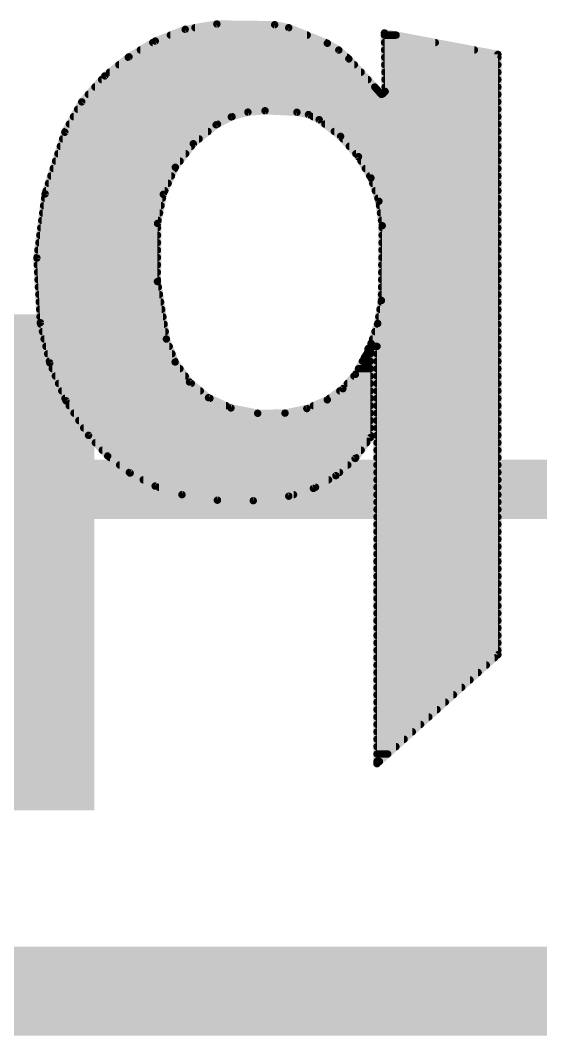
# Model space of a CAD drawing. Extents: x -1.3 to 34.4, y -29.2 to 28.1.
# Drawn here: x 23.251 to 25.034, y -0.152 to 3.327 of the extents above; entities that cross this region are included whole.
import ezdxf

# ---------------------------------------------------------------- set-up
doc = ezdxf.new("R2010")
doc.units = 0
for name, color, linetype in [('1', 12, 'CONTINUOUS'), ('16', 132, 'CONTINUOUS'), ('20', 53, 'CONTINUOUS'), ('22', 40, 'CONTINUOUS'), ('51', 53, 'CONTINUOUS')]:
    doc.layers.add(name, color=color, linetype=linetype)

# ---------------------------------------------------------------- blocks, each defined once
blk = doc.blocks.new('RECT')
blk.add_solid([(-0.5, -0.5), (0.5, -0.5), (-0.5, 0.5), (0.5, 0.5)])

msp = doc.modelspace()

# ---------------------------------------------------------------- linework, layer by layer
at = {"layer": '1', "const_width": 0.3048}
msp.add_lwpolyline([(27.94, 0), (0, 0)], dxfattribs=at)
at = {"layer": '16', "const_width": 0.3048}
msp.add_lwpolyline([(27.94, 0), (0, 0)], dxfattribs=at)
at = {"layer": '20', "const_width": 0.2032}
msp.add_lwpolyline([(0, 0), (34.29, 0)], dxfattribs=at)
at = {"layer": '22', "const_width": 0.0254}
for points in [[(23.8158, 3.2963), (23.7134, 3.2563)], [(23.9243, 3.3147), (23.8158, 3.2963)], [(23.8493, 3.302), (24.1706, 3.302)], [(24.1224, 3.3122), (23.9243, 3.3147)], [(24.1706, 3.302), (24.1224, 3.3122)], [(24.3027, 3.2487), (24.1706, 3.302)], [(23.7653, 3.2766), (24.2336, 3.2766)], [(24.4983, 3.2842), (24.5008, 3.0836)], [(24.8869, 3.2106), (24.4983, 3.2842)], [(24.4984, 3.2766), (24.5384, 3.2766)], [(23.7134, 3.2563), (23.6232, 3.2022)], [(23.6625, 3.2258), (24.3415, 3.2258)], [(23.7049, 3.2512), (24.2965, 3.2512)], [(24.342, 3.2254), (24.3027, 3.2487)], [(24.3764, 3.1953), (24.342, 3.2254)], [(24.4987, 3.2512), (24.6725, 3.2512)], [(24.499, 3.2258), (24.8066, 3.2258)], [(23.6232, 3.2022), (23.5407, 3.1369)], [(23.6209, 3.2004), (24.3706, 3.2004)], [(24.4653, 3.0988), (24.3764, 3.1953)], [(24.4993, 3.2004), (24.8869, 3.2004)], [(24.8869, 1.1532), (24.8869, 3.2106)], [(23.5888, 3.175), (24.3951, 3.175)], [(24.4997, 3.175), (24.8869, 3.175)], [(23.5407, 3.1369), (23.4616, 3.0479)], [(23.5294, 3.1242), (24.4419, 3.1242)], [(23.5567, 3.1496), (24.4185, 3.1496)], [(24.5, 3.1496), (24.8869, 3.1496)], [(24.5003, 3.1242), (24.8869, 3.1242)], [(23.5068, 3.0988), (24.4653, 3.0988)], [(24.4881, 3.0734), (24.4653, 3.0988)], [(24.5006, 3.0988), (24.8869, 3.0988)], [(23.4842, 3.0734), (24.4881, 3.0734)], [(24.4932, 3.0759), (24.4881, 3.0734)], [(24.4881, 3.0734), (24.8869, 3.0734)], [(24.5008, 3.0836), (24.4932, 3.0759)], [(23.4616, 3.0479), (23.4036, 2.9439)], [(23.4475, 3.0226), (24.8869, 3.0226)], [(23.4617, 3.048), (24.8869, 3.048)], [(24.0307, 3.0128), (24.0894, 3.0175)], [(24.0894, 3.0175), (24.1986, 3.0124)], [(23.4333, 2.9972), (23.9765, 2.9972)], [(23.9217, 2.9693), (23.974, 2.9965)], [(23.974, 2.9965), (24.0307, 3.0128)], [(24.1986, 3.0124), (24.2383, 3.0045)], [(24.2383, 3.0045), (24.2748, 2.987)], [(24.2535, 2.9972), (24.8869, 2.9972)], [(24.2748, 2.987), (24.348, 2.9298)], [(23.405, 2.9464), (23.8941, 2.9464)], [(23.4192, 2.9718), (23.9265, 2.9718)], [(23.8436, 2.9044), (23.9217, 2.9693)], [(24.2943, 2.9718), (24.8869, 2.9718)], [(24.3268, 2.9464), (24.8869, 2.9464)], [(23.4036, 2.9439), (23.3362, 2.7326)], [(23.3963, 2.921), (23.8635, 2.921)], [(24.348, 2.9298), (24.4094, 2.86)], [(24.3558, 2.921), (24.8869, 2.921)], [(23.3882, 2.8956), (23.8369, 2.8956)], [(23.7822, 2.8236), (23.8436, 2.9044)], [(24.3781, 2.8956), (24.8869, 2.8956)], [(23.372, 2.8448), (23.7983, 2.8448)], [(23.3801, 2.8702), (23.8176, 2.8702)], [(24.4004, 2.8702), (24.8869, 2.8702)], [(24.4094, 2.86), (24.452, 2.7872)], [(24.4183, 2.8448), (24.8869, 2.8448)], [(23.3639, 2.8194), (23.7803, 2.8194)], [(23.7406, 2.731), (23.7822, 2.8236)], [(24.4331, 2.8194), (24.8869, 2.8194)], [(23.3558, 2.794), (23.7689, 2.794)], [(24.448, 2.794), (24.8869, 2.794)], [(24.452, 2.7872), (24.4794, 2.7074)], [(23.3396, 2.7432), (23.7461, 2.7432)], [(23.3477, 2.7686), (23.7575, 2.7686)], [(24.4584, 2.7686), (24.8869, 2.7686)], [(24.4671, 2.7432), (24.8869, 2.7432)], [(23.3362, 2.7326), (23.3079, 2.5126)], [(23.3343, 2.7178), (23.7381, 2.7178)], [(23.7211, 2.6314), (23.7406, 2.731)], [(24.4758, 2.7178), (24.8869, 2.7178)], [(24.4794, 2.7074), (24.4907, 2.6238)], [(23.3278, 2.667), (23.7281, 2.667)], [(23.331, 2.6924), (23.7331, 2.6924)], [(24.4815, 2.6924), (24.8869, 2.6924)], [(24.4849, 2.667), (24.8869, 2.667)], [(23.3245, 2.6416), (23.7231, 2.6416)], [(24.4883, 2.6416), (24.8869, 2.6416)], [(23.3212, 2.6162), (23.7211, 2.6162)], [(23.7208, 2.4321), (23.7211, 2.6314)], [(24.4907, 2.6238), (24.4881, 2.3673)], [(24.4906, 2.6162), (24.8869, 2.6162)], [(23.3147, 2.5654), (23.721, 2.5654)], [(23.318, 2.5908), (23.721, 2.5908)], [(24.4901, 2.5654), (24.8869, 2.5654)], [(24.4904, 2.5908), (24.8869, 2.5908)], [(23.3114, 2.54), (23.7209, 2.54)], [(24.4899, 2.54), (24.8869, 2.54)], [(23.3079, 2.5126), (23.3197, 2.2911)], [(23.3082, 2.5146), (23.7209, 2.5146)], [(24.4896, 2.5146), (24.8869, 2.5146)], [(23.3092, 2.4892), (23.7209, 2.4892)], [(23.3105, 2.4638), (23.7208, 2.4638)], [(24.4891, 2.4638), (24.8869, 2.4638)], [(24.4893, 2.4892), (24.8869, 2.4892)], [(23.3119, 2.4384), (23.7208, 2.4384)], [(23.7515, 2.2352), (23.7208, 2.4321)], [(24.4888, 2.4384), (24.8869, 2.4384)], [(23.3132, 2.413), (23.7238, 2.413)], [(24.4886, 2.413), (24.8869, 2.413)], [(23.3146, 2.3876), (23.7277, 2.3876)], [(23.3159, 2.3622), (23.7317, 2.3622)], [(24.4881, 2.3673), (24.4754, 2.2885)], [(24.4873, 2.3622), (24.8869, 2.3622)], [(24.4883, 2.3876), (24.8869, 2.3876)], [(23.3173, 2.3368), (23.7356, 2.3368)], [(24.4832, 2.3368), (24.8869, 2.3368)], [(23.3186, 2.3114), (23.7396, 2.3114)], [(23.3197, 2.2911), (23.352, 2.1535)], [(23.3209, 2.286), (23.7436, 2.286)], [(24.4754, 2.2885), (24.4526, 2.22)], [(24.4746, 2.286), (24.8869, 2.286)], [(24.4791, 2.3114), (24.8869, 2.3114)], [(23.3269, 2.2606), (23.7475, 2.2606)], [(24.4661, 2.2606), (24.8869, 2.2606)], [(23.3328, 2.2352), (23.7515, 2.2352)], [(23.7814, 2.1563), (23.7515, 2.2352)], [(24.4526, 2.22), (24.4521, 2.2163)], [(24.4521, 2.2163), (24.4535, 2.2128)], [(24.4577, 2.2352), (24.8869, 2.2352)], [(23.3388, 2.2098), (23.7611, 2.2098)], [(23.3447, 2.1844), (23.7708, 2.1844)], [(24.4404, 2.1874), (24.4348, 2.1793)], [(24.4383, 2.1844), (24.45, 2.1844)], [(24.4424, 2.1971), (24.4404, 2.1874)], [(24.45, 2.1946), (24.4424, 2.2022)], [(24.4424, 2.2022), (24.4424, 2.1971)], [(24.45, 1.8974), (24.45, 2.1946)], [(24.4535, 2.2128), (24.4565, 2.2104)], [(24.4565, 2.2104), (24.4602, 2.2098)], [(24.4602, 2.2098), (24.4729, 2.2098)], [(24.4602, 2.2098), (24.8869, 2.2098)], [(24.4729, 2.2098), (24.4729, 0.7798)], [(24.4729, 2.1844), (24.8869, 2.1844)], [(23.3507, 2.159), (23.7804, 2.159)], [(23.352, 2.1535), (23.4076, 2.0234)], [(23.8306, 2.0878), (23.7814, 2.1563)], [(24.4297, 2.1717), (24.399, 2.114)], [(24.423, 2.159), (24.45, 2.159)], [(24.4348, 2.1793), (24.4297, 2.1717)], [(24.4729, 2.159), (24.8869, 2.159)], [(23.3605, 2.1336), (23.7978, 2.1336)], [(24.399, 2.114), (24.3559, 2.0648)], [(24.4095, 2.1336), (24.45, 2.1336)], [(24.4729, 2.1336), (24.8869, 2.1336)], [(23.3713, 2.1082), (23.816, 2.1082)], [(23.3822, 2.0828), (23.8367, 2.0828)], [(23.8958, 2.0341), (23.8306, 2.0878)], [(24.3717, 2.0828), (24.45, 2.0828)], [(24.394, 2.1082), (24.45, 2.1082)], [(24.4729, 2.1082), (24.8869, 2.1082)], [(24.4729, 2.0828), (24.8869, 2.0828)], [(23.3931, 2.0574), (23.8675, 2.0574)], [(24.3559, 2.0648), (24.3027, 2.0269)], [(24.3455, 2.0574), (24.45, 2.0574)], [(24.4729, 2.0574), (24.8869, 2.0574)], [(23.4039, 2.032), (23.9004, 2.032)], [(23.4076, 2.0234), (23.4848, 1.905)], [(23.4186, 2.0066), (23.9559, 2.0066)], [(23.9725, 1.999), (23.8958, 2.0341)], [(24.3027, 2.0269), (24.2326, 1.9969)], [(24.2553, 2.0066), (24.45, 2.0066)], [(24.3099, 2.032), (24.45, 2.032)], [(24.4729, 2.032), (24.8869, 2.032)], [(24.4729, 2.0066), (24.8869, 2.0066)], [(23.4351, 1.9812), (24.0613, 1.9812)], [(24.0643, 1.9806), (23.9725, 1.999)], [(24.1579, 1.9812), (24.0643, 1.9806)], [(24.2326, 1.9969), (24.1579, 1.9812)], [(24.1579, 1.9812), (24.45, 1.9812)], [(24.4729, 1.9812), (24.8869, 1.9812)], [(23.4517, 1.9558), (24.45, 1.9558)], [(24.4729, 1.9558), (24.8869, 1.9558)], [(23.4682, 1.9304), (24.45, 1.9304)], [(23.4848, 1.905), (23.5506, 1.8343)], [(23.4848, 1.905), (24.45, 1.905)], [(24.4729, 1.9304), (24.8869, 1.9304)], [(24.4729, 1.905), (24.8869, 1.905)], [(23.5084, 1.8796), (24.4371, 1.8796)], [(24.398, 1.8258), (24.45, 1.8974)], [(24.4729, 1.8796), (24.8869, 1.8796)], [(23.5321, 1.8542), (24.4186, 1.8542)], [(23.5506, 1.8343), (23.6274, 1.7759)], [(24.4729, 1.8542), (24.8869, 1.8542)], [(23.5579, 1.8288), (24.4002, 1.8288)], [(23.5912, 1.8034), (24.3729, 1.8034)], [(24.332, 1.7668), (24.398, 1.8258)], [(24.4729, 1.8288), (24.8869, 1.8288)], [(24.4729, 1.8034), (24.8869, 1.8034)], [(23.6246, 1.778), (24.3445, 1.778)], [(23.6274, 1.7759), (23.713, 1.7313)], [(24.2551, 1.7231), (24.332, 1.7668)], [(24.4729, 1.778), (24.8869, 1.778)], [(23.672, 1.7526), (24.3069, 1.7526)], [(23.713, 1.7313), (23.8049, 1.7018)], [(24.4729, 1.7526), (24.8869, 1.7526)], [(23.7256, 1.7272), (24.2622, 1.7272)], [(23.8049, 1.7018), (23.9262, 1.6829)], [(23.8049, 1.7018), (24.1869, 1.7018)], [(24.0489, 1.6812), (24.1706, 1.6967)], [(24.1706, 1.6967), (24.2551, 1.7231)], [(24.4729, 1.7272), (24.8869, 1.7272)], [(24.4729, 1.7018), (24.8869, 1.7018)], [(23.9262, 1.6829), (24.0489, 1.6812)], [(24.4729, 1.6764), (24.8869, 1.6764)], [(24.4729, 1.651), (24.8869, 1.651)], [(24.4729, 1.6256), (24.8869, 1.6256)], [(24.4729, 1.6002), (24.8869, 1.6002)], [(24.4729, 1.5748), (24.8869, 1.5748)], [(24.4729, 1.5494), (24.8869, 1.5494)], [(24.4729, 1.524), (24.8869, 1.524)], [(24.4729, 1.4986), (24.8869, 1.4986)], [(24.4729, 1.4732), (24.8869, 1.4732)], [(24.4729, 1.4478), (24.8869, 1.4478)], [(24.4729, 1.4224), (24.8869, 1.4224)], [(24.4729, 1.397), (24.8869, 1.397)], [(24.4729, 1.3716), (24.8869, 1.3716)], [(24.4729, 1.3462), (24.8869, 1.3462)], [(24.4729, 1.3208), (24.8869, 1.3208)], [(24.4729, 1.2954), (24.8869, 1.2954)], [(24.4729, 1.27), (24.8869, 1.27)], [(24.4729, 1.2446), (24.8869, 1.2446)], [(24.4729, 1.2192), (24.8869, 1.2192)], [(24.4729, 1.1938), (24.8869, 1.1938)], [(24.4729, 1.1684), (24.8869, 1.1684)], [(24.4729, 0.7798), (24.8869, 1.1532)], [(24.4729, 1.143), (24.8756, 1.143)], [(24.4729, 1.1176), (24.8474, 1.1176)], [(24.4729, 1.0922), (24.8193, 1.0922)], [(24.4729, 1.0668), (24.7911, 1.0668)], [(24.4729, 1.0414), (24.7629, 1.0414)], [(24.4729, 1.016), (24.7348, 1.016)], [(24.4729, 0.9906), (24.7066, 0.9906)], [(24.4729, 0.9652), (24.6785, 0.9652)], [(24.4729, 0.9398), (24.6503, 0.9398)], [(24.4729, 0.9144), (24.6221, 0.9144)], [(24.4729, 0.889), (24.594, 0.889)], [(24.4729, 0.8636), (24.5658, 0.8636)], [(24.4729, 0.8382), (24.5376, 0.8382)], [(24.4729, 0.8128), (24.5095, 0.8128)], [(24.4729, 0.7874), (24.4813, 0.7874)]]:
    msp.add_lwpolyline(points, dxfattribs=at)
at = {"layer": '22', "const_width": 0.0127}
for points in [[(23.8148, 3.3026, 1), (23.8169, 3.2901)], [(23.8182, 3.2904, 1), (23.8135, 3.3023)], [(23.8493, 3.3083, 1), (23.8493, 3.2957)], [(23.9244, 3.321, 1), (23.9242, 3.3084)], [(23.9254, 3.3084, 1), (23.9232, 3.321)], [(24.1237, 3.3184, 1), (24.1211, 3.306)], [(24.1223, 3.3059, 1), (24.1225, 3.3185)], [(24.173, 3.3079, 1), (24.1682, 3.2961)], [(24.1693, 3.2958, 1), (24.1719, 3.3082)], [(24.1706, 3.2957, 1), (24.1706, 3.3083)], [(23.7653, 3.283, 1), (23.7653, 3.2703)], [(24.2336, 3.2703, 1), (24.2336, 3.283)], [(24.5046, 3.2843, 1), (24.492, 3.2841)], [(24.4995, 3.2904, 1), (24.4971, 3.278)], [(24.4984, 3.283, 1), (24.4984, 3.2703)], [(24.5384, 3.2703, 1), (24.5384, 3.283)], [(23.6625, 3.2321, 1), (23.6625, 3.2195)], [(23.7049, 3.2576, 1), (23.7049, 3.2449)], [(23.7111, 3.2622, 1), (23.7157, 3.2504)], [(23.7167, 3.2509, 1), (23.7101, 3.2617)], [(24.3059, 3.2542, 1), (24.2995, 3.2432)], [(24.2965, 3.2449, 1), (24.2965, 3.2576)], [(24.3003, 3.2428, 1), (24.3051, 3.2546)], [(24.3462, 3.2302, 1), (24.3379, 3.2207)], [(24.3388, 3.22, 1), (24.3453, 3.2309)], [(24.3415, 3.2195, 1), (24.3415, 3.2321)], [(24.4987, 3.2576, 1), (24.4987, 3.2449)], [(24.499, 3.2321, 1), (24.499, 3.2195)], [(24.6725, 3.2449, 1), (24.6725, 3.2576)], [(24.8066, 3.2195, 1), (24.8066, 3.2321)], [(23.6209, 3.2067, 1), (23.6209, 3.1941)], [(23.6199, 3.2077, 1), (23.6264, 3.1968)], [(23.6271, 3.1972, 1), (23.6192, 3.2072)], [(24.3811, 3.1996, 1), (24.3717, 3.191)], [(24.3706, 3.1941, 1), (24.3706, 3.2067)], [(24.3722, 3.1905, 1), (24.3806, 3.2001)], [(24.4993, 3.2067, 1), (24.4993, 3.1941)], [(24.8933, 3.2106, 1), (24.8805, 3.2106)], [(24.8857, 3.2044, 1), (24.8881, 3.2168)], [(24.8869, 3.1941, 1), (24.8869, 3.2067)], [(23.5888, 3.1814, 1), (23.5888, 3.1687)], [(24.3951, 3.1687, 1), (24.3951, 3.1814)], [(24.4997, 3.1814, 1), (24.4997, 3.1687)], [(24.8869, 3.1687, 1), (24.8869, 3.1814)], [(23.5294, 3.1305, 1), (23.5294, 3.1179)], [(23.5368, 3.1419, 1), (23.5446, 3.1319)], [(23.5454, 3.1327, 1), (23.536, 3.1411)], [(23.5567, 3.1559, 1), (23.5567, 3.1433)], [(24.4185, 3.1433, 1), (24.4185, 3.1559)], [(24.4419, 3.1179, 1), (24.4419, 3.1305)], [(24.5, 3.1559, 1), (24.5, 3.1433)], [(24.5003, 3.1305, 1), (24.5003, 3.1179)], [(24.8869, 3.1433, 1), (24.8869, 3.1559)], [(24.8869, 3.1179, 1), (24.8869, 3.1305)], [(23.5068, 3.1052, 1), (23.5068, 3.0925)], [(24.47, 3.103, 1), (24.4606, 3.0946)], [(24.4606, 3.0945, 1), (24.47, 3.1031)], [(24.4653, 3.0925, 1), (24.4653, 3.1052)], [(24.5006, 3.1052, 1), (24.5006, 3.0925)], [(24.8869, 3.0925, 1), (24.8869, 3.1052)], [(23.4842, 3.0798, 1), (23.4842, 3.0671)], [(24.4881, 3.0798, 1), (24.4881, 3.0671)], [(24.4853, 3.0791, 1), (24.4909, 3.0677)], [(24.4834, 3.0692, 1), (24.4928, 3.0776)], [(24.4887, 3.0804, 1), (24.4977, 3.0714)], [(24.4881, 3.0671, 1), (24.4881, 3.0798)], [(24.496, 3.0702, 1), (24.4904, 3.0816)], [(24.4945, 3.0835, 1), (24.5071, 3.0837)], [(24.5053, 3.0791, 1), (24.4963, 3.0881)], [(24.8869, 3.0671, 1), (24.8869, 3.0798)], [(23.4475, 3.029, 1), (23.4475, 3.0163)], [(23.4568, 3.0521, 1), (23.4663, 3.0437)], [(23.4617, 3.0543, 1), (23.4617, 3.0417)], [(23.4671, 3.0448, 1), (23.456, 3.051)], [(24.0897, 3.0238, 1), (24.0891, 3.0112)], [(24.0899, 3.0112, 1), (24.0889, 3.0238)], [(24.8869, 3.0417, 1), (24.8869, 3.0543)], [(24.8869, 3.0163, 1), (24.8869, 3.029)], [(23.4333, 3.0036, 1), (23.4333, 2.9909)], [(23.9722, 3.0026, 1), (23.9758, 2.9904)], [(23.9769, 2.9908, 1), (23.9711, 3.0021)], [(23.9765, 2.9909, 1), (23.9765, 3.0036)], [(24.0301, 3.0191, 1), (24.0312, 3.0064)], [(24.0324, 3.0067, 1), (24.0289, 3.0189)], [(24.1998, 3.0186, 1), (24.1974, 3.0062)], [(24.1983, 3.0061, 1), (24.1989, 3.0187)], [(24.241, 3.0102, 1), (24.2355, 2.9987)], [(24.237, 2.9982, 1), (24.2395, 3.0107)], [(24.2535, 3.0036, 1), (24.2535, 2.9909)], [(24.2787, 2.992, 1), (24.2709, 2.982)], [(24.2721, 2.9813, 1), (24.2775, 2.9927)], [(24.8869, 2.9909, 1), (24.8869, 3.0036)], [(23.405, 2.9527, 1), (23.405, 2.9401)], [(23.4192, 2.9781, 1), (23.4192, 2.9655)], [(23.8941, 2.9401, 1), (23.8941, 2.9527)], [(23.9188, 2.9749, 1), (23.9246, 2.9637)], [(23.9258, 2.9644, 1), (23.9176, 2.9742)], [(23.9265, 2.9655, 1), (23.9265, 2.9781)], [(24.2943, 2.9781, 1), (24.2943, 2.9655)], [(24.3268, 2.9527, 1), (24.3268, 2.9401)], [(24.8869, 2.9655, 1), (24.8869, 2.9781)], [(24.8869, 2.9401, 1), (24.8869, 2.9527)], [(23.3963, 2.9274, 1), (23.3963, 2.9147)], [(23.3981, 2.947, 1), (23.4091, 2.9408)], [(23.4096, 2.942, 1), (23.3976, 2.9458)], [(23.8635, 2.9147, 1), (23.8635, 2.9274)], [(24.3528, 2.934, 1), (24.3433, 2.9256)], [(24.3441, 2.9248, 1), (24.352, 2.9348)], [(24.3558, 2.9274, 1), (24.3558, 2.9147)], [(24.8869, 2.9147, 1), (24.8869, 2.9274)], [(23.3882, 2.9019, 1), (23.3882, 2.8893)], [(23.8369, 2.8893, 1), (23.8369, 2.9019)], [(23.8396, 2.9093, 1), (23.8477, 2.8996)], [(23.8487, 2.9006, 1), (23.8386, 2.9083)], [(24.3781, 2.9019, 1), (24.3781, 2.8893)], [(24.8869, 2.8893, 1), (24.8869, 2.9019)], [(23.372, 2.8512, 1), (23.372, 2.8385)], [(23.3801, 2.8765, 1), (23.3801, 2.8639)], [(23.7983, 2.8385, 1), (23.7983, 2.8512)], [(23.8176, 2.8639, 1), (23.8176, 2.8765)], [(24.4004, 2.8765, 1), (24.4004, 2.8639)], [(24.4149, 2.8632, 1), (24.4039, 2.8568)], [(24.4046, 2.8558, 1), (24.4142, 2.8642)], [(24.4183, 2.8512, 1), (24.4183, 2.8385)], [(24.8869, 2.8639, 1), (24.8869, 2.8765)], [(24.8869, 2.8385, 1), (24.8869, 2.8512)], [(23.3639, 2.8258, 1), (23.3639, 2.8131)], [(23.7771, 2.8275, 1), (23.7873, 2.8198)], [(23.788, 2.821, 1), (23.7764, 2.8262)], [(23.7803, 2.8131, 1), (23.7803, 2.8258)], [(24.4331, 2.8258, 1), (24.4331, 2.8131)], [(24.8869, 2.8131, 1), (24.8869, 2.8258)], [(23.3558, 2.8003, 1), (23.3558, 2.7877)], [(23.7689, 2.7877, 1), (23.7689, 2.8003)], [(24.448, 2.8003, 1), (24.448, 2.7877)], [(24.458, 2.7892, 1), (24.446, 2.7851)], [(24.4465, 2.784, 1), (24.4575, 2.7904)], [(24.8869, 2.7877, 1), (24.8869, 2.8003)], [(23.3396, 2.7496, 1), (23.3396, 2.7369)], [(23.3477, 2.775, 1), (23.3477, 2.7623)], [(23.7461, 2.7369, 1), (23.7461, 2.7496)], [(23.7575, 2.7623, 1), (23.7575, 2.775)], [(24.4584, 2.775, 1), (24.4584, 2.7623)], [(24.4671, 2.7496, 1), (24.4671, 2.7369)], [(24.8869, 2.7623, 1), (24.8869, 2.775)], [(24.8869, 2.7369, 1), (24.8869, 2.7496)], [(23.3343, 2.7241, 1), (23.3343, 2.7115)], [(23.3425, 2.7318, 1), (23.3299, 2.7334)], [(23.3301, 2.7345, 1), (23.3422, 2.7307)], [(23.7469, 2.7298, 1), (23.7344, 2.7322)], [(23.7349, 2.7336, 1), (23.7464, 2.7284)], [(23.7381, 2.7115, 1), (23.7381, 2.7241)], [(24.4758, 2.7241, 1), (24.4758, 2.7115)], [(24.4857, 2.7083, 1), (24.4731, 2.7066)], [(24.4734, 2.7053, 1), (24.4854, 2.7095)], [(24.8869, 2.7115, 1), (24.8869, 2.7241)], [(23.3278, 2.6734, 1), (23.3278, 2.6607)], [(23.331, 2.6987, 1), (23.331, 2.6861)], [(23.7281, 2.6607, 1), (23.7281, 2.6734)], [(23.7331, 2.6861, 1), (23.7331, 2.6987)], [(24.4815, 2.6987, 1), (24.4815, 2.6861)], [(24.4849, 2.6734, 1), (24.4849, 2.6607)], [(24.8869, 2.6861, 1), (24.8869, 2.6987)], [(24.8869, 2.6607, 1), (24.8869, 2.6734)], [(23.3245, 2.6479, 1), (23.3245, 2.6353)], [(23.7231, 2.6353, 1), (23.7231, 2.6479)], [(24.4883, 2.6479, 1), (24.4883, 2.6353)], [(24.8869, 2.6353, 1), (24.8869, 2.6479)], [(23.3212, 2.6225, 1), (23.3212, 2.6099)], [(23.7274, 2.6314, 1), (23.7148, 2.6314)], [(23.7149, 2.6326, 1), (23.7273, 2.6302)], [(23.7211, 2.6099, 1), (23.7211, 2.6225)], [(24.4906, 2.6225, 1), (24.4906, 2.6099)], [(24.497, 2.6237, 1), (24.4844, 2.6239)], [(24.4844, 2.623, 1), (24.497, 2.6246)], [(24.8869, 2.6099, 1), (24.8869, 2.6225)], [(23.3147, 2.5717, 1), (23.3147, 2.5591)], [(23.318, 2.5972, 1), (23.318, 2.5845)], [(23.721, 2.5845, 1), (23.721, 2.5972)], [(23.721, 2.5591, 1), (23.721, 2.5717)], [(24.4901, 2.5717, 1), (24.4901, 2.5591)], [(24.4904, 2.5972, 1), (24.4904, 2.5845)], [(24.8869, 2.5845, 1), (24.8869, 2.5972)], [(24.8869, 2.5591, 1), (24.8869, 2.5717)], [(23.3114, 2.5463, 1), (23.3114, 2.5337)], [(23.7209, 2.5337, 1), (23.7209, 2.5463)], [(24.4899, 2.5463, 1), (24.4899, 2.5337)], [(24.8869, 2.5337, 1), (24.8869, 2.5463)], [(23.3143, 2.5129, 1), (23.3016, 2.5123)], [(23.3016, 2.5134, 1), (23.3142, 2.5118)], [(23.3082, 2.521, 1), (23.3082, 2.5083)], [(23.7209, 2.5083, 1), (23.7209, 2.521)], [(24.4896, 2.521, 1), (24.4896, 2.5083)], [(24.8869, 2.5083, 1), (24.8869, 2.521)], [(23.3092, 2.4956, 1), (23.3092, 2.4829)], [(23.3105, 2.4701, 1), (23.3105, 2.4575)], [(23.7208, 2.4575, 1), (23.7208, 2.4701)], [(23.7209, 2.4829, 1), (23.7209, 2.4956)], [(24.4891, 2.4701, 1), (24.4891, 2.4575)], [(24.4893, 2.4956, 1), (24.4893, 2.4829)], [(24.8869, 2.4829, 1), (24.8869, 2.4956)], [(24.8869, 2.4575, 1), (24.8869, 2.4701)], [(23.3119, 2.4447, 1), (23.3119, 2.4321)], [(23.727, 2.4331, 1), (23.7145, 2.4311)], [(23.7144, 2.4321, 1), (23.7271, 2.4321)], [(23.7208, 2.4321, 1), (23.7208, 2.4447)], [(24.4888, 2.4447, 1), (24.4888, 2.4321)], [(24.8869, 2.4321, 1), (24.8869, 2.4447)], [(23.3132, 2.4194, 1), (23.3132, 2.4067)], [(23.7238, 2.4067, 1), (23.7238, 2.4194)], [(24.4886, 2.4194, 1), (24.4886, 2.4067)], [(24.8869, 2.4067, 1), (24.8869, 2.4194)], [(23.3146, 2.3939, 1), (23.3146, 2.3813)], [(23.3159, 2.3685, 1), (23.3159, 2.3559)], [(23.7277, 2.3813, 1), (23.7277, 2.3939)], [(23.7317, 2.3559, 1), (23.7317, 2.3685)], [(24.4873, 2.3685, 1), (24.4873, 2.3559)], [(24.4944, 2.3663, 1), (24.4818, 2.3683)], [(24.4818, 2.3674, 1), (24.4944, 2.3672)], [(24.4883, 2.3939, 1), (24.4883, 2.3813)], [(24.8869, 2.3813, 1), (24.8869, 2.3939)], [(24.8869, 2.3559, 1), (24.8869, 2.3685)], [(23.3173, 2.3432, 1), (23.3173, 2.3305)], [(23.7356, 2.3305, 1), (23.7356, 2.3432)], [(24.4832, 2.3432, 1), (24.4832, 2.3305)], [(24.8869, 2.3305, 1), (24.8869, 2.3432)], [(23.3186, 2.3177, 1), (23.3186, 2.3051)], [(23.3259, 2.2926, 1), (23.3135, 2.2896)], [(23.3134, 2.2908, 1), (23.326, 2.2914)], [(23.3209, 2.2923, 1), (23.3209, 2.2797)], [(23.7396, 2.3051, 1), (23.7396, 2.3177)], [(23.7436, 2.2797, 1), (23.7436, 2.2923)], [(24.4746, 2.2923, 1), (24.4746, 2.2797)], [(24.4814, 2.2865, 1), (24.4694, 2.2905)], [(24.4791, 2.3177, 1), (24.4791, 2.3051)], [(24.8869, 2.3051, 1), (24.8869, 2.3177)], [(24.8869, 2.2797, 1), (24.8869, 2.2923)], [(23.3269, 2.267, 1), (23.3269, 2.2543)], [(23.7475, 2.2543, 1), (23.7475, 2.267)], [(24.4661, 2.267, 1), (24.4661, 2.2543)], [(24.4691, 2.2895, 1), (24.4817, 2.2875)], [(24.8869, 2.2543, 1), (24.8869, 2.267)], [(23.3328, 2.2416, 1), (23.3328, 2.2289)], [(23.7574, 2.2375, 1), (23.7456, 2.2329)], [(23.7452, 2.2342, 1), (23.7578, 2.2362)], [(23.7515, 2.2289, 1), (23.7515, 2.2416)], [(24.458, 2.2186, 1), (24.4462, 2.2139)], [(24.4589, 2.2192, 1), (24.4463, 2.2208)], [(24.4466, 2.222, 1), (24.4586, 2.218)], [(24.4577, 2.2416, 1), (24.4577, 2.2289)], [(24.8869, 2.2289, 1), (24.8869, 2.2416)], [(23.3388, 2.2161, 1), (23.3388, 2.2035)], [(23.3447, 2.1907, 1), (23.3447, 2.1781)], [(23.7611, 2.2035, 1), (23.7611, 2.2161)], [(23.7708, 2.1781, 1), (23.7708, 2.1907)], [(24.4383, 2.1907, 1), (24.4383, 2.1781)], [(24.4342, 2.1887, 1), (24.4466, 2.1862)], [(24.4456, 2.1838, 1), (24.4352, 2.191)], [(24.4469, 2.2067, 1), (24.4379, 2.1977)], [(24.4488, 2.2022, 1), (24.4361, 2.2022)], [(24.4486, 2.1958, 1), (24.4362, 2.1984)], [(24.4361, 2.1971, 1), (24.4488, 2.1971)], [(24.4564, 2.1946, 1), (24.4437, 2.1946)], [(24.4455, 2.1901, 1), (24.4545, 2.1991)], [(24.4458, 2.2171, 1), (24.4584, 2.2154)], [(24.4575, 2.2177, 1), (24.4496, 2.2078)], [(24.4476, 2.2104, 1), (24.4594, 2.2151)], [(24.45, 2.1781, 1), (24.45, 2.1907)], [(24.4575, 2.2167, 1), (24.4555, 2.2041)], [(24.4525, 2.2054, 1), (24.4604, 2.2154)], [(24.4602, 2.2161, 1), (24.4602, 2.2035)], [(24.4602, 2.2161, 1), (24.4602, 2.2035)], [(24.4592, 2.2035, 1), (24.4612, 2.2161)], [(24.4793, 2.2098, 1), (24.4666, 2.2098)], [(24.4729, 2.1907, 1), (24.4729, 2.1781)], [(24.4729, 2.2035, 1), (24.4729, 2.2161)], [(24.8869, 2.2035, 1), (24.8869, 2.2161)], [(24.8869, 2.1781, 1), (24.8869, 2.1907)], [(23.3507, 2.1654, 1), (23.3507, 2.1527)], [(23.3578, 2.1559, 1), (23.3462, 2.151)], [(23.3458, 2.152, 1), (23.3582, 2.1549)], [(23.7866, 2.16, 1), (23.7763, 2.1526)], [(23.7755, 2.1541, 1), (23.7874, 2.1586)], [(23.7804, 2.1527, 1), (23.7804, 2.1654)], [(24.423, 2.1654, 1), (24.423, 2.1527)], [(24.4244, 2.1752, 1), (24.435, 2.1682)], [(24.4353, 2.1687, 1), (24.4241, 2.1747)], [(24.4296, 2.1829, 1), (24.44, 2.1757)], [(24.4401, 2.1758, 1), (24.4295, 2.1828)], [(24.45, 2.1527, 1), (24.45, 2.1654)], [(24.4729, 2.1654, 1), (24.4729, 2.1527)], [(24.8869, 2.1527, 1), (24.8869, 2.1654)], [(23.3605, 2.1399, 1), (23.3605, 2.1273)], [(23.7978, 2.1273, 1), (23.7978, 2.1399)], [(24.3934, 2.117, 1), (24.4046, 2.111)], [(24.4038, 2.1098, 1), (24.3943, 2.1182)], [(24.4095, 2.1399, 1), (24.4095, 2.1273)], [(24.45, 2.1273, 1), (24.45, 2.1399)], [(24.4729, 2.1399, 1), (24.4729, 2.1273)], [(24.8869, 2.1273, 1), (24.8869, 2.1399)], [(23.3713, 2.1145, 1), (23.3713, 2.1019)], [(23.3822, 2.0892, 1), (23.3822, 2.0765)], [(23.816, 2.1019, 1), (23.816, 2.1145)], [(23.8347, 2.0927, 1), (23.8266, 2.0829)], [(23.8255, 2.0841, 1), (23.8358, 2.0915)], [(23.8367, 2.0765, 1), (23.8367, 2.0892)], [(24.3717, 2.0892, 1), (24.3717, 2.0765)], [(24.394, 2.1145, 1), (24.394, 2.1019)], [(24.45, 2.1019, 1), (24.45, 2.1145)], [(24.45, 2.0765, 1), (24.45, 2.0892)], [(24.4729, 2.1145, 1), (24.4729, 2.1019)], [(24.4729, 2.0892, 1), (24.4729, 2.0765)], [(24.8869, 2.1019, 1), (24.8869, 2.1145)], [(24.8869, 2.0765, 1), (24.8869, 2.0892)], [(23.3931, 2.0637, 1), (23.3931, 2.0511)], [(23.8675, 2.0511, 1), (23.8675, 2.0637)], [(24.3455, 2.0637, 1), (24.3455, 2.0511)], [(24.3512, 2.069, 1), (24.3607, 2.0607)], [(24.3596, 2.0597, 1), (24.3522, 2.07)], [(24.45, 2.0511, 1), (24.45, 2.0637)], [(24.4729, 2.0637, 1), (24.4729, 2.0511)], [(24.8869, 2.0511, 1), (24.8869, 2.0637)], [(23.4039, 2.0383, 1), (23.4039, 2.0257)], [(23.4129, 2.0269, 1), (23.4023, 2.02)], [(23.4018, 2.021, 1), (23.4134, 2.0259)], [(23.4186, 2.013, 1), (23.4186, 2.0003)], [(23.8984, 2.0399, 1), (23.8931, 2.0283)], [(23.8917, 2.0292, 1), (23.8998, 2.039)], [(23.9004, 2.0257, 1), (23.9004, 2.0383)], [(23.9559, 2.0003, 1), (23.9559, 2.013)], [(24.2553, 2.013, 1), (24.2553, 2.0003)], [(24.299, 2.0321, 1), (24.3064, 2.0217)], [(24.3052, 2.0211, 1), (24.3002, 2.0327)], [(24.3099, 2.0383, 1), (24.3099, 2.0257)], [(24.45, 2.0257, 1), (24.45, 2.0383)], [(24.45, 2.0003, 1), (24.45, 2.013)], [(24.4729, 2.0383, 1), (24.4729, 2.0257)], [(24.4729, 2.013, 1), (24.4729, 2.0003)], [(24.8869, 2.0257, 1), (24.8869, 2.0383)], [(24.8869, 2.0003, 1), (24.8869, 2.013)], [(23.4351, 1.9876, 1), (23.4351, 1.9748)], [(23.9737, 2.0052, 1), (23.9713, 1.9928)], [(23.9699, 1.9932, 1), (23.9751, 2.0048)], [(24.0642, 1.987, 1), (24.0643, 1.9743)], [(24.0613, 1.9748, 1), (24.0613, 1.9876)], [(24.063, 1.9744, 1), (24.0655, 1.9868)], [(24.1579, 1.9876, 1), (24.1579, 1.9748)], [(24.1566, 1.9874, 1), (24.1592, 1.975)], [(24.1579, 1.9749, 1), (24.1579, 1.9875)], [(24.2301, 2.0027, 1), (24.2351, 1.991)], [(24.2339, 1.9907, 1), (24.2313, 2.0031)], [(24.45, 1.9748, 1), (24.45, 1.9876)], [(24.4729, 1.9876, 1), (24.4729, 1.9748)], [(24.8869, 1.9748, 1), (24.8869, 1.9876)], [(23.4517, 1.9622, 1), (23.4517, 1.9494)], [(24.45, 1.9494, 1), (24.45, 1.9622)], [(24.4729, 1.9622, 1), (24.4729, 1.9494)], [(24.8869, 1.9494, 1), (24.8869, 1.9622)], [(23.4682, 1.9368, 1), (23.4682, 1.9241)], [(23.4848, 1.9114, 1), (23.4848, 1.8986)], [(23.4894, 1.9093, 1), (23.4802, 1.9007)], [(23.4795, 1.9015, 1), (23.4901, 1.9085)], [(24.45, 1.9241, 1), (24.45, 1.9368)], [(24.45, 1.8986, 1), (24.45, 1.9114)], [(24.4729, 1.9114, 1), (24.4729, 1.8986)], [(24.4729, 1.9368, 1), (24.4729, 1.9241)], [(24.8869, 1.9241, 1), (24.8869, 1.9368)], [(24.8869, 1.8986, 1), (24.8869, 1.9114)], [(23.5084, 1.886, 1), (23.5084, 1.8733)], [(24.4371, 1.8733, 1), (24.4371, 1.886)], [(24.4437, 1.8974, 1), (24.4564, 1.8974)], [(24.4551, 1.8937, 1), (24.4449, 1.9011)], [(24.4729, 1.886, 1), (24.4729, 1.8733)], [(24.8869, 1.8733, 1), (24.8869, 1.886)], [(23.5321, 1.8606, 1), (23.5321, 1.8478)], [(23.5544, 1.8394, 1), (23.5467, 1.8293)], [(23.5459, 1.83, 1), (23.5552, 1.8387)], [(24.4186, 1.8478, 1), (24.4186, 1.8606)], [(24.4729, 1.8606, 1), (24.4729, 1.8478)], [(24.8869, 1.8478, 1), (24.8869, 1.8606)], [(23.5579, 1.8352, 1), (23.5579, 1.8224)], [(23.5912, 1.8098, 1), (23.5912, 1.7971)], [(24.3729, 1.7971, 1), (24.3729, 1.8098)], [(24.3928, 1.8295, 1), (24.4031, 1.8221)], [(24.4022, 1.8211, 1), (24.3937, 1.8305)], [(24.4002, 1.8224, 1), (24.4002, 1.8352)], [(24.4729, 1.8352, 1), (24.4729, 1.8224)], [(24.4729, 1.8098, 1), (24.4729, 1.7971)], [(24.8869, 1.8224, 1), (24.8869, 1.8352)], [(24.8869, 1.7971, 1), (24.8869, 1.8098)], [(23.6246, 1.7844, 1), (23.6246, 1.7716)], [(23.6303, 1.7815, 1), (23.6244, 1.7702)], [(23.6235, 1.7708, 1), (23.6312, 1.7809)], [(24.3278, 1.7716, 1), (24.3362, 1.7621)], [(24.3351, 1.7613, 1), (24.3289, 1.7724)], [(24.3445, 1.7716, 1), (24.3445, 1.7844)], [(24.4729, 1.7844, 1), (24.4729, 1.7716)], [(24.8869, 1.7716, 1), (24.8869, 1.7844)], [(23.672, 1.759, 1), (23.672, 1.7463)], [(23.7149, 1.7373, 1), (23.711, 1.7252)], [(23.71, 1.7256, 1), (23.7159, 1.7369)], [(23.7256, 1.7336, 1), (23.7256, 1.7208)], [(24.2622, 1.7208, 1), (24.2622, 1.7336)], [(24.3069, 1.7463, 1), (24.3069, 1.759)], [(24.4729, 1.7336, 1), (24.4729, 1.7208)], [(24.4729, 1.759, 1), (24.4729, 1.7463)], [(24.8869, 1.7463, 1), (24.8869, 1.759)], [(24.8869, 1.7208, 1), (24.8869, 1.7336)], [(23.8049, 1.7082, 1), (23.8049, 1.6954)], [(23.8059, 1.7081, 1), (23.8039, 1.6955)], [(23.803, 1.6958, 1), (23.8068, 1.7078)], [(24.1687, 1.7028, 1), (24.1725, 1.6906)], [(24.1714, 1.6904, 1), (24.1698, 1.703)], [(24.1869, 1.6954, 1), (24.1869, 1.7082)], [(24.2519, 1.7287, 1), (24.2582, 1.7176)], [(24.2569, 1.7171, 1), (24.2532, 1.7292)], [(24.4729, 1.7082, 1), (24.4729, 1.6954)], [(24.8869, 1.6954, 1), (24.8869, 1.7082)], [(23.9262, 1.6892, 1), (23.9261, 1.6765)], [(23.9252, 1.6766, 1), (23.9271, 1.6892)], [(24.0481, 1.6875, 1), (24.0497, 1.6749)], [(24.0488, 1.6748, 1), (24.049, 1.6875)], [(24.4729, 1.6828, 1), (24.4729, 1.6701)], [(24.8869, 1.6701, 1), (24.8869, 1.6828)], [(24.4729, 1.6574, 1), (24.4729, 1.6446)], [(24.4729, 1.632, 1), (24.4729, 1.6193)], [(24.8869, 1.6446, 1), (24.8869, 1.6574)], [(24.8869, 1.6193, 1), (24.8869, 1.632)], [(24.4729, 1.6066, 1), (24.4729, 1.5938)], [(24.8869, 1.5938, 1), (24.8869, 1.6066)], [(24.4729, 1.5812, 1), (24.4729, 1.5684)], [(24.8869, 1.5684, 1), (24.8869, 1.5812)], [(24.4729, 1.5304, 1), (24.4729, 1.5176)], [(24.4729, 1.5558, 1), (24.4729, 1.5431)], [(24.8869, 1.5431, 1), (24.8869, 1.5558)], [(24.8869, 1.5176, 1), (24.8869, 1.5304)], [(24.4729, 1.505, 1), (24.4729, 1.4923)], [(24.8869, 1.4923, 1), (24.8869, 1.505)], [(24.4729, 1.4796, 1), (24.4729, 1.4668)], [(24.8869, 1.4668, 1), (24.8869, 1.4796)], [(24.4729, 1.4542, 1), (24.4729, 1.4414)], [(24.4729, 1.4288, 1), (24.4729, 1.4161)], [(24.8869, 1.4414, 1), (24.8869, 1.4542)], [(24.8869, 1.4161, 1), (24.8869, 1.4288)], [(24.4729, 1.4034, 1), (24.4729, 1.3906)], [(24.8869, 1.3906, 1), (24.8869, 1.4034)], [(24.4729, 1.3526, 1), (24.4729, 1.3398)], [(24.4729, 1.378, 1), (24.4729, 1.3653)], [(24.8869, 1.3653, 1), (24.8869, 1.378)], [(24.8869, 1.3398, 1), (24.8869, 1.3526)], [(24.4729, 1.3272, 1), (24.4729, 1.3144)], [(24.8869, 1.3144, 1), (24.8869, 1.3272)], [(24.4729, 1.3018, 1), (24.4729, 1.2891)], [(24.8869, 1.2891, 1), (24.8869, 1.3018)], [(24.4729, 1.2764, 1), (24.4729, 1.2636)], [(24.4729, 1.251, 1), (24.4729, 1.2383)], [(24.8869, 1.2636, 1), (24.8869, 1.2764)], [(24.8869, 1.2383, 1), (24.8869, 1.251)], [(24.4729, 1.2256, 1), (24.4729, 1.2128)], [(24.8869, 1.2128, 1), (24.8869, 1.2256)], [(24.4729, 1.2002, 1), (24.4729, 1.1874)], [(24.8869, 1.1874, 1), (24.8869, 1.2002)], [(24.4729, 1.1494, 1), (24.4729, 1.1366)], [(24.4729, 1.1748, 1), (24.4729, 1.1621)], [(24.8756, 1.1366, 1), (24.8756, 1.1494)], [(24.8805, 1.1532, 1), (24.8933, 1.1532)], [(24.8912, 1.1485, 1), (24.8826, 1.1579)], [(24.8869, 1.1621, 1), (24.8869, 1.1748)], [(24.4729, 1.124, 1), (24.4729, 1.1113)], [(24.8474, 1.1113, 1), (24.8474, 1.124)], [(24.4729, 1.0986, 1), (24.4729, 1.0858)], [(24.4729, 1.0732, 1), (24.4729, 1.0604)], [(24.7911, 1.0604, 1), (24.7911, 1.0732)], [(24.8193, 1.0858, 1), (24.8193, 1.0986)], [(24.4729, 1.0478, 1), (24.4729, 1.0351)], [(24.7629, 1.0351, 1), (24.7629, 1.0478)], [(24.4729, 1.0224, 1), (24.4729, 1.0096)], [(24.7348, 1.0096, 1), (24.7348, 1.0224)], [(24.4729, 0.997, 1), (24.4729, 0.9843)], [(24.4729, 0.9716, 1), (24.4729, 0.9589)], [(24.6785, 0.9589, 1), (24.6785, 0.9716)], [(24.7066, 0.9843, 1), (24.7066, 0.997)], [(24.4729, 0.9462, 1), (24.4729, 0.9335)], [(24.6503, 0.9335, 1), (24.6503, 0.9462)], [(24.4729, 0.9207, 1), (24.4729, 0.9081)], [(24.6221, 0.9081, 1), (24.6221, 0.9207)], [(24.4729, 0.8953, 1), (24.4729, 0.8827)], [(24.4729, 0.87, 1), (24.4729, 0.8573)], [(24.5658, 0.8573, 1), (24.5658, 0.87)], [(24.594, 0.8827, 1), (24.594, 0.8953)], [(24.4729, 0.8446, 1), (24.4729, 0.8319)], [(24.5376, 0.8319, 1), (24.5376, 0.8446)], [(24.4729, 0.8192, 1), (24.4729, 0.8065)], [(24.5095, 0.8065, 1), (24.5095, 0.8192)], [(24.4729, 0.7937, 1), (24.4729, 0.7811)], [(24.4686, 0.7845, 1), (24.4772, 0.7751)], [(24.4666, 0.7798, 1), (24.4793, 0.7798)], [(24.4813, 0.7811, 1), (24.4813, 0.7937)]]:
    msp.add_lwpolyline(points, format="xyb", dxfattribs=at)
at = {"layer": '51', "const_width": 0.2032}
msp.add_lwpolyline([(26.33, 1.72), (5.83, 1.72)], dxfattribs=at)

# ---------------------------------------------------------------- block references
at = {"layer": '1', "xscale": 0.85, "yscale": 1.7}
msp.add_blockref('RECT', (23.08, 1.47), dxfattribs=at)

doc.saveas('drawing.dxf')
